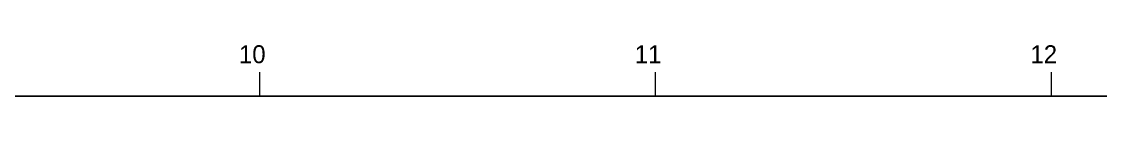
# Model space of a CAD drawing. Header units: millimetres. Extents: x 10 to 832, y 7 to 590.
# Drawn here: x 505.4 to 641.7, y 584 to 590.4 of the extents above; entities that cross this region are included whole.
import ezdxf
from ezdxf.enums import TextEntityAlignment as Align

# ---------------------------------------------------------------- set-up
doc = ezdxf.new("R2010")
doc.units = ezdxf.units.MM
doc.layers.add('図面枠B6M', color=7, linetype='Continuous')
doc.styles.add('HG丸ｺﾞｼｯｸM-PRO', font='')
doc.styles.get('HG丸ｺﾞｼｯｸM-PRO').set_extended_font_data('HG丸ｺﾞｼｯｸM-PRO')

# ---------------------------------------------------------------- blocks, each defined once
blk = doc.blocks.new('BLKF023')
at = {"layer": '図面枠B6M', "color": 4, "linetype": 'Continuous', "lineweight": 13}
for p, q in [((535.5, 587), (535.5, 584)), ((585.5, 587), (585.5, 584)), ((635.5, 587), (635.5, 584))]:
    blk.add_line(p, q, dxfattribs=at)
at = {"layer": '図面枠B6M', "color": 2, "linetype": 'Continuous', "lineweight": 25}
blk.add_line((35.5, 584), (831.5, 584), dxfattribs=at)
at = {"layer": '図面枠B6M', "color": 4, "linetype": 'Continuous', "lineweight": 13, "style": 'HG丸ｺﾞｼｯｸM-PRO', "width": 1.003994}
for s, p in [('10', (532.9, 587.45)), ('11', (582.9, 587.45)), ('12', (632.9, 587.45))]:
    blk.add_text(s, height=2.255, dxfattribs=at).set_placement(p, align=Align.BOTTOM_LEFT)

msp = doc.modelspace()

# ---------------------------------------------------------------- block references
at = {"layer": '図面枠B6M', "color": 4, "linetype": 'Continuous', "lineweight": 13}
msp.add_blockref('BLKF023', (0, 0), dxfattribs=at)

doc.saveas('drawing.dxf')
